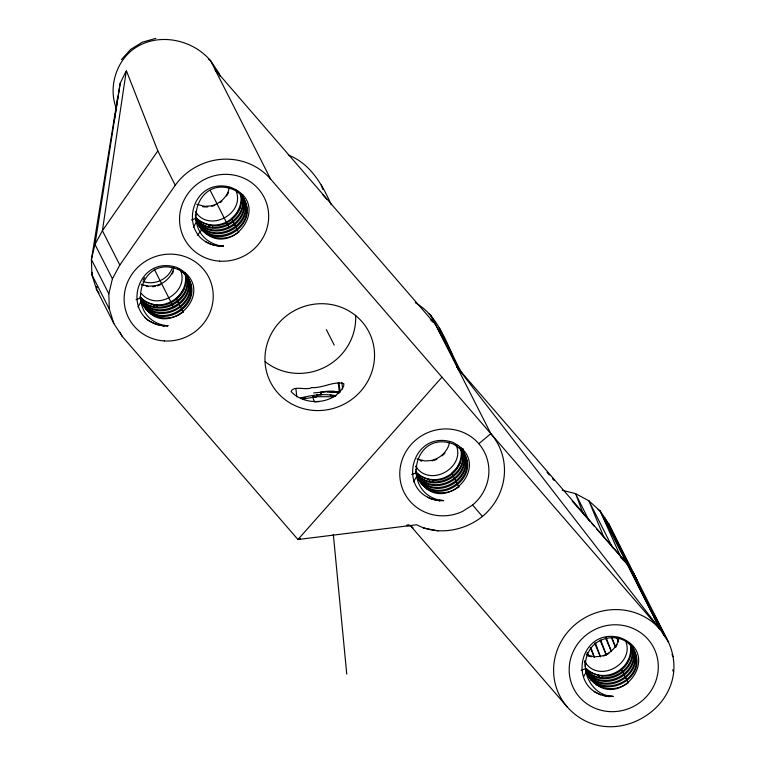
<?xml version="1.0" encoding="UTF-8"?>
<svg xmlns="http://www.w3.org/2000/svg" width="765" height="765" viewBox="0 0 765 765"><rect width="100%" height="100%" fill="white"/><g stroke="black" fill="none" stroke-linecap="round" stroke-linejoin="round"><path stroke-width="1.15" d="M157.131 307.511L157.179 305.378C150.724 304.575 144.556 301.879 140.1 297.069M167.965 325.775L163.949 325.383L167.965 325.775L163.93 325.976L163.949 325.383C122.744 315.725 140.607 250.337 181.085 270.858C214.793 298.159 160.793 338.398 141.324 301.573M212.555 227.712L212.603 225.589C206.158 224.786 199.981 222.089 195.524 217.27L195.477 214.372M223.39 245.976L219.373 245.594L223.39 245.976L219.364 246.187L219.373 245.594C178.168 235.926 196.031 170.547 236.509 191.059C269.768 217.757 217.585 258.111 197.217 222.701M432.789 482.304L432.837 480.181C426.382 479.378 420.215 476.681 415.758 471.862M443.614 500.568L439.598 500.186L443.614 500.568L439.588 500.779L439.598 500.186C400.908 491.637 413.492 429.414 453.282 444.025C494.066 468.39 437.121 515.868 416.466 475.591M602.189 678.144L602.237 676.021C596.49 675.17 590.676 673.219 586.564 668.954M613.023 696.418L609.007 696.026L613.023 696.418L608.997 696.619L609.007 696.026C589.662 692.392 579.669 668.524 588.744 651.761C596.499 635.428 622.547 632.273 632.531 648.031M428.649 313.487L430.752 315.209L490.853 433.678A60.655 58.121 -26.9 0 1 482.447 516.452C464.288 530.958 437.58 535.825 416.59 524.761L297.948 539.526L122.151 336.294L113.87 323.576L96.457 289.237L96.753 286.875M92.249 272.378L91.905 274.74L96.457 289.237L99.001 293.148M114.062 122.266L120.172 83.309L125.823 71.671M126.158 71.786L102.395 230.705L94.984 244.446L91.408 259.459L91.905 274.74L109.328 309.079L113.87 323.576M120.172 83.309L94.984 244.446L112.407 278.785L108.831 293.798L109.328 309.079M117.667 97.442L91.408 259.459L108.831 293.798M96.457 289.237L96.849 286.885M598.058 509.327L600.152 511.049L608.615 523.633L668.543 642.237C696.026 704.001 611.818 756.815 567.219 706.927L410.317 525.545L408.041 525.067M173.789 267.53L172.957 270.953A23.38 22.405 -26.9 0 1 155.19 285.737L149.213 286.158L143.409 285.058A22.711 21.764 -26.9 0 1 141.229 284.217M229.223 187.741L228.381 191.164A23.38 22.405 -26.9 0 1 210.614 205.948L204.647 206.359L196.739 204.245M449.447 442.333L448.615 445.756A23.38 22.405 -26.9 0 1 430.838 460.54L424.871 460.96L416.963 458.847M618.856 638.173L618.015 641.596A23.38 22.405 -26.9 0 1 600.248 656.38L594.281 656.8L586.373 654.687M143.218 280.2L144.547 277.666M112.407 278.785L119.818 265.044L175.242 185.254A60.655 58.121 -26.9 0 1 270.628 179.087L660.272 629.519L668.543 642.237L653.692 613.951M611.35 637.427L615.662 647.228L617.106 644.551M137.968 307.081L141.114 301.362M193.392 227.282L196.538 221.573M413.616 481.874L416.772 476.165M583.552 676.767L586.172 672.005M172.087 268.486C167.764 279.627 154.234 285.441 143.084 281.51M183.935 288.826C179.966 296.705 172.24 302.376 163.691 304.365A26.316 25.216 -26.9 0 1 140.014 297.011M239.923 208.099L236.356 213.961L231.432 218.733A26.316 25.216 -27 0 1 195.438 217.222M460.148 462.691L456.59 468.553L451.656 473.325A26.316 25.216 -26.9 0 1 415.672 471.814M629.079 659.325L626.468 663.628M126.34 70.61L157.82 150.915L102.395 230.705L119.818 265.044M195.381 215.481L196.739 213.626L195.687 211.542M415.615 470.073L416.963 468.218L415.911 466.143M198.059 234.425L201.616 230.036L197.628 223.715L195.591 217.317M441.96 377.155L297.948 539.526L300.243 539.029M121.396 59.622L130.605 49.438L142.357 42.19L155.85 38.374M241.606 195.152C251.369 221.181 211.255 240.899 195.744 218.455C212.24 239.502 250.595 219.832 241.147 194.234M195.534 218.714C211.465 244.331 254.611 222.338 241.721 194.358M196.385 220.616C212.737 249.294 260.167 222.051 241.052 193.947M196.242 220.989C212.641 253.951 264.097 224.489 240.946 194.406L241.415 195.324L242.744 194.549M140.32 298.245C156.806 319.292 195.171 299.622 185.713 274.023M140.636 299.325C156.299 323.557 198.613 301.831 186.564 275.018M140.951 300.416C155.878 326.703 200.009 306.077 187.941 277.743M142.338 303.141C162.935 335.94 212.804 296.007 181.295 270.533M461.84 449.744C471.594 475.773 431.479 495.49 415.969 473.047C432.464 494.094 470.829 474.424 461.372 448.826M462.682 450.738C474.568 477.064 433.478 499.01 417.355 475.773C434.472 497.575 473.764 475.715 462.213 449.82M461.744 449.466C480.076 476.002 436.949 503.705 418.742 478.498C437.963 502.127 479.206 474.663 461.276 448.548M420.587 482.141L420.119 481.223C441.233 506.937 484.36 472.569 459.755 447.764M585.378 668.887C601.586 689.533 639.339 670.981 631.058 645.555M585.694 669.968C601.366 694.19 643.671 672.464 631.622 645.66M586.545 671.871C602.476 697.489 645.631 675.495 632.731 647.515M587.396 673.774C602.686 700.501 647.2 678.756 634.118 650.24M625.99 664.393C619.966 671.288 611.273 675.964 601.95 675.438A26.316 25.216 -26.9 0 1 585.856 668.438M197.628 223.715C224.929 267.903 277.427 204.332 229.835 187.033C188.572 176.792 176.352 241.291 219.297 246.053L219.383 246.072M140.454 298.006C158.9 349.94 224.489 291.035 176.696 267.358C134.688 254.085 119.311 320.497 163.873 325.842L163.959 325.861M416.667 474.577C437.37 523.757 499.01 464.728 452.354 442.16C410.336 428.888 394.96 495.29 439.521 500.645L439.617 500.664M591.249 680.468L587.262 674.156C614.553 718.335 667.061 654.773 619.468 637.465C578.206 627.223 565.985 691.723 608.93 696.485L609.017 696.504M478.804 443.71L490.853 433.678M472.579 505.024L462.691 511.336A44.934 43.06 -26.9 0 1 399.779 473.363A44.934 43.06 -26.9 0 1 463.638 432.598A44.934 43.06 -26.9 0 1 472.579 505.024L482.447 516.452M607.161 654.467L608.892 653.358M201.272 229.357C210.452 239.961 227.492 241.042 238.345 232.359M142.194 303.514C149.185 318.584 170.308 322.553 182.912 312.149M417.853 478.307C424.843 493.387 445.966 497.355 458.57 486.951M590.905 679.789C600.085 690.393 617.125 691.474 627.969 682.791M197.38 235.19L198.231 234.683M463.408 448.883L461.649 449.916L461.18 448.998M191.48 219.918L195.955 218.274M136.055 299.717L140.521 298.073M411.713 474.51L416.179 472.875M581.113 670.35L585.588 668.715M300.597 397.972C312.082 394.979 324.226 393.516 335.978 395.782M603.375 655.978L606.291 655.022L600.755 639.942M302.644 399.081L316.605 396.719L333.97 396.739M300.196 538.952L297.948 539.526L300.272 539.009M311.718 387.635C306.354 390.705 293.311 385.101 291.111 391.594C304.747 406.387 334.171 404.819 343.705 386.048L343.781 383.657C334.248 380.75 322.361 388.314 312.091 387.597M300.712 398.383L305.445 397.57M316.72 394.903L321.644 394.692L321.243 392.043L326.971 391.278L332.823 391.116L340.157 392.225L338.962 382.653M313.66 392.923L327.21 391.728M312.56 397.131L316.614 396.719L312.703 396.853M319.359 401.587L314.52 401.902L312.636 397.121M212.603 225.589C229.204 227.262 245.383 210.844 240.784 194.214M157.179 305.378C174.104 307.138 190.552 289.897 185.082 273.115M432.837 480.181C449.753 481.94 466.21 464.699 460.731 447.917M602.237 676.021C618.837 677.694 635.017 661.276 630.417 644.646M406.798 525.66L410.317 525.545L413.052 527.831M406.798 525.479L410.317 525.545L406.808 525.182M338.981 392.952L333.54 391.881L327.219 391.728L339.172 392.722L337.786 391.556M423.102 527.946L438.383 530.92M589.394 656.37L591.374 656.752M212.115 244.685L219.364 246.187M155.658 324.264L163.93 325.976M439.588 500.779L431.317 499.067L427.568 497.193M602.791 695.337L608.997 696.619M562.208 490.25L575.557 493.626L588.878 500.817L600.152 511.049L660.272 629.519A60.655 58.121 -26.9 0 0 575.624 624.154A60.655 58.121 -26.9 0 0 567.219 706.927M330.164 394.97L335.29 396.423M178.025 268.716L180.617 269.94M333.865 395.342L335.606 396.174M205.46 241.663L211.083 244.475M149.099 320.984L154.721 323.796M594.156 691.627L600.716 694.907M208.424 58.895L210.518 60.617L218.981 73.201L220.148 76.443M288.195 155.037C310.112 163.337 322.256 184.375 331.235 204.714M415.376 302.768C441.405 317.58 447.888 350.083 462.509 373.97M630.58 644.838L625.674 640.573M236.041 190.141L238.097 191.939M456.265 444.733L457.642 445.928M585.12 662.127C598.632 683.843 635.782 663.58 625.368 640.448M141.315 293.416C156.519 312.168 190.169 291.972 180.311 269.806M622.28 559.215C629.891 565.947 635.074 575.337 638.775 584.737M196.003 219.632C211.561 244.838 254.353 223.954 242.457 196.146M196.854 221.534C211.771 247.831 255.902 227.205 243.834 198.871M585.847 669.805C602.332 690.852 640.697 671.182 631.24 645.584M140.789 299.163C157.274 320.21 195.639 300.54 186.182 274.941M144.614 317.351L148.161 320.516M322.811 194.779L326.665 199.11M430.418 319.694L432.923 322.075M547.004 472.368L549.366 475.065M552.521 478.661L554.099 480.458M572.21 501.123L590.331 521.787M591.909 523.585L594.271 526.282M596.643 528.978L626.459 562.887M435.438 324.456L215.214 69.864L217.212 72.79M626.573 563.116L457.164 367.276L459.067 370.174M622.997 671.909L621.065 669.165C627.931 663.437 631.737 654.438 630.503 645.517M624.393 674.644L622.442 671.89M625.76 677.36L623.829 674.615M627.147 680.085L625.206 677.341M628.524 682.81L626.592 680.066M453.597 476.069L451.656 473.325C458.895 467.262 463.102 457.174 460.54 447.888M454.984 478.804L453.043 476.05M456.361 481.52L454.42 478.775M457.738 484.245L455.806 481.501M459.124 486.97L457.183 484.226M233.363 221.477L231.432 218.733C238.298 213.005 242.103 204.006 240.87 195.085M234.759 224.212L232.809 221.458M236.127 226.928L234.195 224.183M237.513 229.653L235.572 226.909M238.9 232.378L236.959 229.634M177.939 301.267L175.998 298.522C183.246 292.469 187.444 282.381 184.891 273.086M179.326 304.001L177.384 301.247M180.703 306.717L178.761 303.973M182.089 309.443L180.148 306.698M183.466 312.168L181.535 309.423M459.755 371.188L457.164 367.276L660.272 629.519L604.388 517.341L664.403 635.878L608.615 523.633L609.781 526.875M631.202 645.172C650.193 673.391 602.954 700.673 586.487 671.976M632.578 647.898C652.306 677.838 600.774 704.173 586.382 672.206M461.391 448.309L462.414 449.877M241.52 194.874L243.566 198.011M185.101 273.153C207.277 302.137 156.242 331.494 140.406 299.765M457.049 367.047L459 370.04M415.72 466.287C429.366 488.213 466.334 467.683 455.959 444.608M417.441 477.293L418.465 478.852M195.486 211.695C209.046 233.468 246.177 213.196 235.735 190.016M585.636 670.064C601.567 695.691 644.713 673.688 631.823 645.717M415.758 473.305L417.824 476.691M416.609 475.208L419.201 479.416M140.569 299.431C156.5 325.049 199.655 303.055 186.756 275.075M430.752 315.209L460.492 371.933M584.795 660.941L586.373 664.058M595.935 684.273L596.222 684.847M270.628 179.087L210.518 60.617C191.327 38.04 154.702 31.575 131.054 50.959C114.779 64.996 108.553 89.323 116.634 109.28M426.526 488.433L426.813 488.998M421.505 483.949L421.85 484.628M326.378 329.639L334.219 345.091M210.232 190.447L229.108 227.664M206.301 233.841L206.588 234.406M197.131 221.181L197.59 222.099M198.508 223.906L198.977 224.824M199.894 226.631L200.363 227.549M157.82 150.915L175.242 185.254M154.272 269.194L173.684 307.463M150.877 313.631L151.164 314.205M145.847 309.146L146.191 309.825M120.038 332.134L122.151 336.294M612.641 547.836L588.878 500.817L604.14 537.843M672.033 654.62L673.095 656.733M588.773 520.104L575.557 493.626L583.102 513.458M452.039 354.558L439.206 327.793L440.764 332.115M598.345 675.199L599.311 677.207M428.936 479.359L429.901 481.367M208.711 224.757L209.677 226.775M153.287 304.556L154.731 307.578M600.152 511.049L621.448 558.479M672.626 669.853L673.592 672.014M616.695 637.733L618.541 641.883L616.733 637.494M605.354 637.532L611.484 651.703L606.186 637.752M600.047 640.334L606.291 655.022M594.663 643.107L600.448 656.934L595.409 642.925M590.284 647.506L594.348 657.326L590.867 647.544M587.099 652.994L588.4 656.169L587.224 652.889M611.799 637.465L615.662 647.228M636.614 580.472C638.479 579.44 623.016 558.66 633.86 573.607L634.405 576.045M321.252 185.044L322.811 189.366M586.965 673.219L585.512 668.639M195.524 218.188L196.71 221.917M415.825 471.909L416.389 473.688M587.663 674.95L585.665 668.027M418.254 479.11L416.265 472.187M198.03 224.518L196.031 217.595M142.606 304.307L140.607 297.394M295.873 388.563L296.81 396.882M338.226 382.653L339.268 392.091M341.907 382.5L342.615 389.069M320.439 392.082L320.698 394.692M333.33 534.4L346.746 674.089M585.187 666.764L584.957 661.008M445.001 452.985A23.591 22.606 -26.9 0 1 442.074 455.864M436.892 459.182A23.591 22.606 -26.9 0 1 432.043 460.884M421.926 461.104A23.591 22.606 -26.9 0 1 419.956 460.626M355.61 315.257A55.262 52.957 -26.9 0 1 325.096 367.066A55.262 52.957 -26.9 0 1 265.187 361.673M173.483 271.24A23.591 22.606 -26.9 0 1 172.221 274.004M160.306 284.8A23.591 22.606 -26.9 0 1 157.38 285.823M155.391 286.301A23.591 22.606 -26.9 0 1 152.35 286.693M148.286 286.607A23.591 22.606 -26.9 0 1 146.268 286.301M143.342 285.536A23.591 22.606 -26.9 0 1 141.468 284.819M228.534 192.378A23.591 22.606 -26.9 0 1 226.603 195.955M221.85 201.272A23.591 22.606 -26.9 0 1 220.224 202.515M214.774 205.383A23.591 22.606 -26.9 0 1 211.819 206.292M207.774 206.894A23.591 22.606 -26.9 0 1 202.706 206.684M219.708 261.152A44.934 43.06 -26.9 0 0 264.709 198.537A44.934 43.06 -26.9 0 0 187.913 193.679A44.934 43.06 -26.9 0 0 219.708 261.152M314.329 410.461A55.262 52.957 -26.9 0 0 369.677 333.464A55.262 52.957 -26.9 0 0 275.228 327.487A55.262 52.957 -26.9 0 0 314.329 410.461M164.284 340.941A44.934 43.06 -26.9 0 0 209.285 278.336A44.934 43.06 -26.9 0 0 132.488 273.468A44.934 43.06 -26.9 0 0 164.284 340.941M609.342 711.584A44.934 43.06 -26.9 0 0 654.343 648.969A44.934 43.06 -26.9 0 0 577.546 644.111A44.934 43.06 -26.9 0 0 609.342 711.584"/></g></svg>
